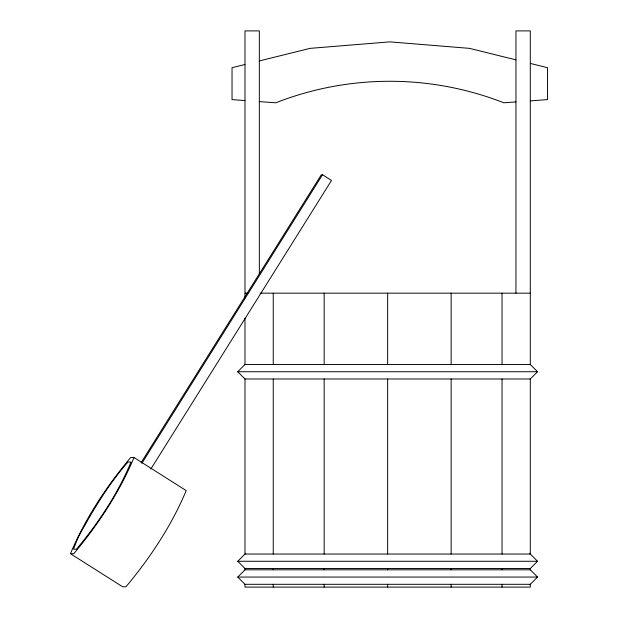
<?xml version="1.0" encoding="UTF-8"?>
<svg xmlns="http://www.w3.org/2000/svg" width="618" height="618" viewBox="0 0 618 618"><rect width="100%" height="100%" fill="white"/><g stroke="black" fill="none" stroke-linecap="round" stroke-linejoin="round"><path stroke-width="0.93" d="M70.452 553.697C85.045 518.765 106.396 486.52 130.653 457.536L134.006 457.536L186.18 490.599C171.588 525.539 150.228 557.776 125.979 586.76L122.619 586.76L70.452 553.697L73.805 553.697C98.061 524.713 119.413 492.476 134.006 457.536M141.198 462.503L321.329 174.755L322.511 174.755L331.503 180.456L150.854 469.016M141.862 463.322L322.511 174.755M245.114 379.104L237.745 371.735L245.114 364.373M245.114 568.645L237.745 561.275L245.779 553.249M245.114 584.419L237.745 577.058L245.114 569.696M530.174 379.104L537.544 371.735L530.174 364.373M530.174 568.645L537.544 561.275L529.51 553.249M530.174 584.419L537.544 577.058L530.174 569.696M244.991 64.488L232.036 67.694L232.036 99.614L244.991 100.556M259.336 60.935L310.097 48.358L389.796 41.87L469.495 48.358L515.953 59.869M515.953 101.916L503.84 102.797A312.978 312.978 0 0 0 275.752 102.797L259.336 101.599M530.298 100.865L547.548 99.614L547.548 67.694L530.298 63.422M244.991 293.164L247.857 293.164M260.062 293.164L530.298 293.164M237.745 371.735L537.544 371.735M237.745 561.275L537.544 561.275M237.745 577.058L537.544 577.058M515.953 293.164L515.953 30.9L530.298 30.9L530.298 364.489L244.991 364.489L244.991 318.224M502.04 293.164L502.04 364.489M502.04 378.981L502.04 554.037M502.04 568.521L502.04 569.811M502.04 584.304L502.04 587.1M451.132 293.164L451.132 364.489M451.132 378.981L451.132 554.037M451.132 568.521L451.132 569.811M451.132 584.304L451.132 587.1M387.64 293.164L387.64 364.489M387.64 378.981L387.64 554.037M387.64 568.521L387.64 569.811M387.64 584.304L387.64 587.1M324.156 293.164L324.156 364.489M324.156 378.981L324.156 554.037M324.156 568.521L324.156 569.811M324.156 584.304L324.156 587.1M273.249 293.164L273.249 364.489M273.249 378.981L273.249 554.037M273.249 568.521L273.249 569.811M273.249 584.304L273.249 587.1M259.336 273.882L259.336 30.9L244.991 30.9L244.991 297.984M78.115 537.505L73.442 549.178L76.485 549.178C98.447 522.913 117.799 493.712 131.016 462.063L127.972 462.063C108.011 484.767 92.515 511.032 78.115 537.505M530.298 378.981L244.991 378.981L244.991 554.037L530.298 554.037L530.298 378.981M530.298 568.521L244.991 568.521L244.991 569.811L530.298 569.811L530.298 568.521M530.298 584.304L244.991 584.304L244.991 587.1L530.298 587.1L530.298 584.304"/></g></svg>
